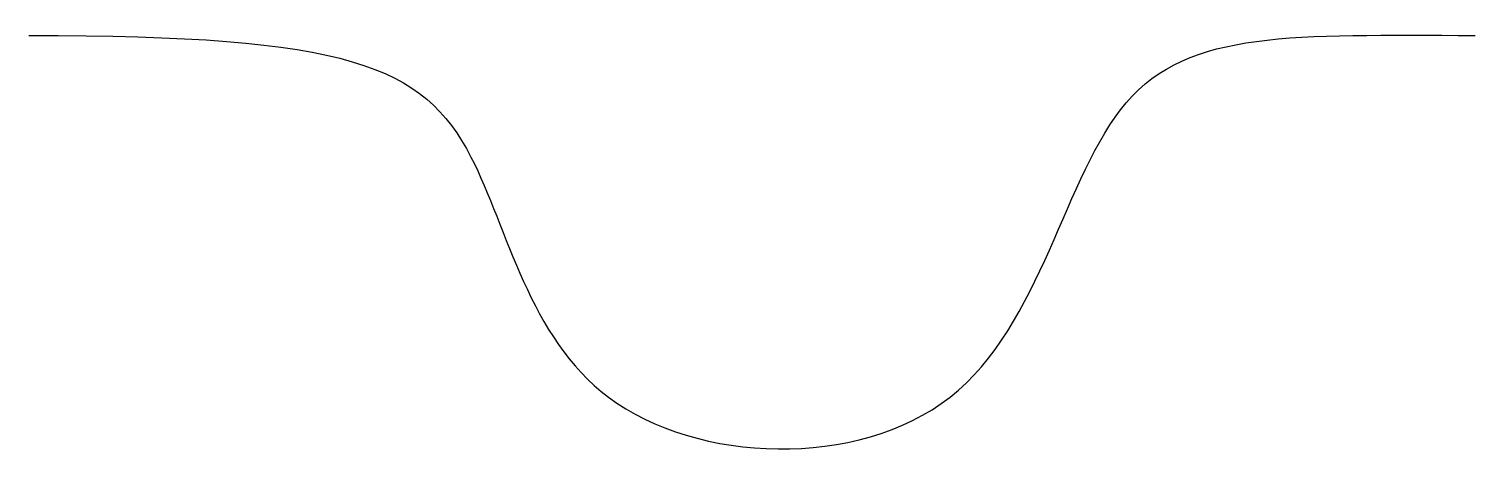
# Model space of a CAD drawing. Extents: x 0 to 40, y -12 to 0.2.
import ezdxf

# ---------------------------------------------------------------- set-up
doc = ezdxf.new("R2010")
doc.units = 0
doc.header["$MEASUREMENT"] = 0
doc.layers.add('MODELSKETCH_VISIBLE', color=7, linetype='CONTINUOUS')

msp = doc.modelspace()

# ---------------------------------------------------------------- linework, layer by layer
at = {"layer": 'MODELSKETCH_VISIBLE'}
msp.add_open_spline([(0, 0), (8.863, 0), (12.503, -1.461), (14.464, -11.697), (27.409, -12.143), (29.263, 0.353), (34.986, 0), (40, 0)], degree=3, knots=[0, 0, 0, 0, 0.228037, 0.405139, 0.602014, 0.799271, 1, 1, 1, 1], dxfattribs=at)

doc.saveas('drawing.dxf')
